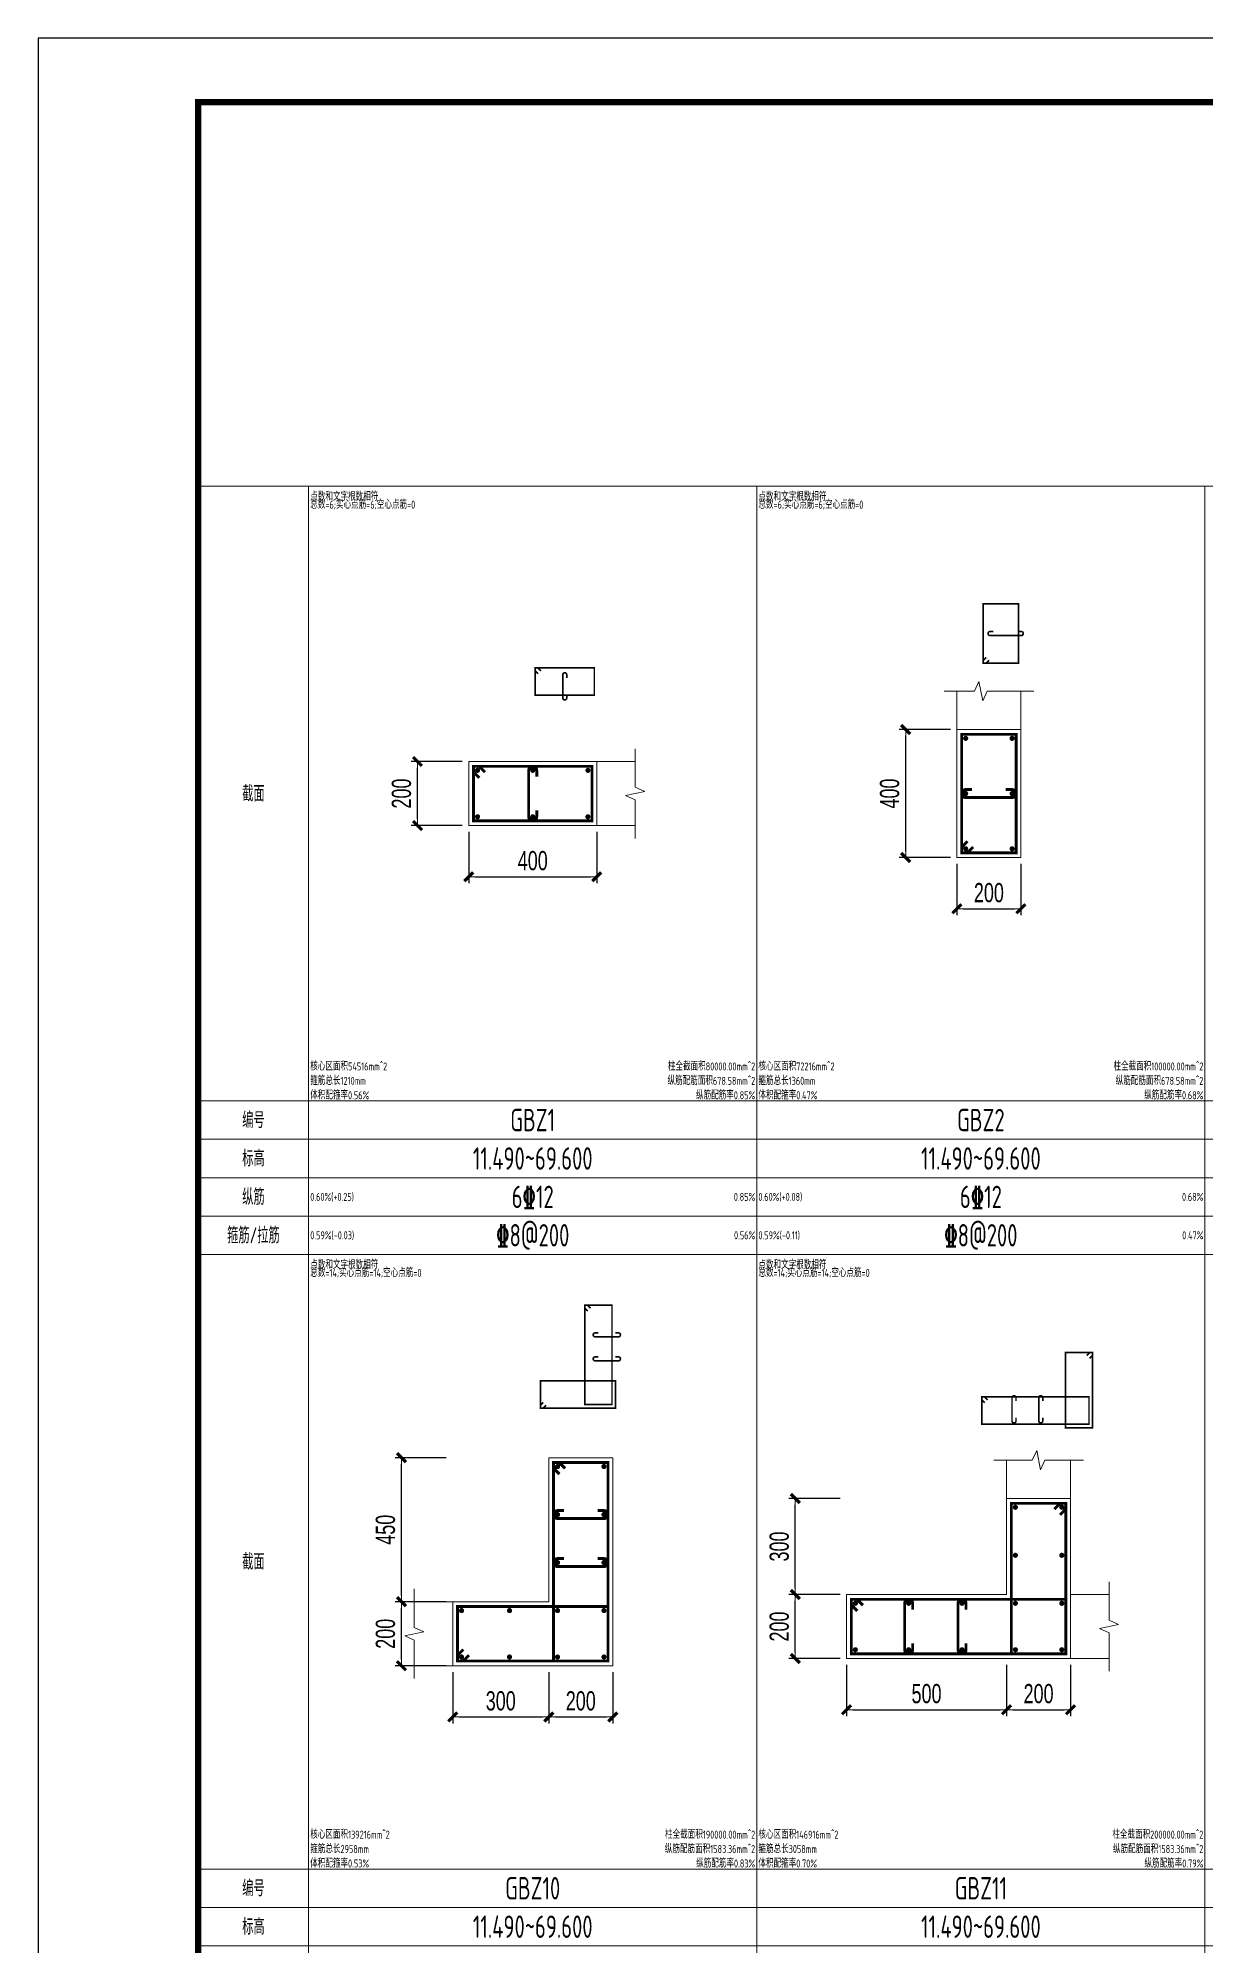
# Model space of a CAD drawing. Extents: x -129922 to 1190196, y -520662 to 139923.
# Drawn here: x 369857 to 388096, y -353309 to -323509 of the extents above; entities that cross this region are included whole.
import ezdxf
from ezdxf.enums import TextEntityAlignment as Align

# ---------------------------------------------------------------- set-up
doc = ezdxf.new("R2010")
doc.units = 0
doc.header["$LTSCALE"] = 1000
doc.header["$MEASUREMENT"] = 0
for name, color, linetype, lineweight in [('S-墙柱-REIN', 1, 'Continuous', 20), ('S-墙柱-大样细线', 7, 'Continuous', 20), ('S-墙柱-编号', 4, 'Continuous', 20), ('S-大样-DIM', 3, 'Continuous', 20), ('S-大样-REIN', 1, 'Continuous', 20), ('S-大样-实线', 2, 'Continuous', 20), ('S-通用-TAB', 7, 'Continuous', 20)]:
    doc.layers.add(name, color=color, linetype=linetype, lineweight=lineweight)
doc.layers.add('Y-云图图框', color=7, linetype='Continuous')
doc.layers.add('配箍校核', color=34, linetype='Continuous', plot=False)
doc.styles.add('_YT_Name', font='', dxfattribs={"width": 0.8})
doc.styles.add('_YT_Sign_Text', font='ros.shx', dxfattribs={"width": 0.8, "bigfont": 'hztxt.shx'})
doc.styles.add('BW_Dim', font='Bweng.shx', dxfattribs={"width": 0.7, "bigfont": 'hztxt.shx'})
doc.styles.add('BW_Rein', font='tssdeng.shx', dxfattribs={"width": 0.7, "bigfont": 'hztxt.shx'})
doc.styles.get("Standard").update_dxf_attribs({"font": 'gbenor.shx', "bigfont": 'gbcbig.shx'})
doc.styles.add('TSSD_Rein', font='tssdeng.shx', dxfattribs={"width": 0.7, "bigfont": 'hztxt.shx'})
doc.styles.get('_YT_Name').set_extended_font_data('SimHei')
doc.dimstyles.new('Cyz_20_100', dxfattribs={"dimtxt": 300, "dimasz": 100, "dimexe": 100, "dimexo": 100, "dimgap": 100, "dimtad": 1, "dimdec": 0, "dimlfac": 0.2, "dimzin": 0, "dimdsep": 46, "dimtxsty": 'BW_Dim', "dimblk": '_bwk', "dimcen": 0, "dimclrt": 7, "dimadec": 0, "dimazin": 0, "dimtfac": 1, "dimtdec": 0, "dimtix": 1, "dimtmove": 2, "dimatfit": 0, "dimfxl": 0, "dimtolj": 1, "dimtzin": 0, "dimarcsym": 0})

# ---------------------------------------------------------------- blocks, each defined once
blk = doc.blocks.new('ECMCTK_A1_横_单行图名--0')
at = {"color": 4}
blk.add_lwpolyline([(0, 0), (841, 0), (841, 594), (0, 594)], close=True, dxfattribs=at)
at = {"const_width": 1}
blk.add_lwpolyline([(25, 10), (831, 10), (831, 584), (25, 584)], close=True, dxfattribs=at)
at = {"color": 80, "flags": 3}
for tag, height, p in [('YTHQINS', 3, (34.31, 585.5)), ('ECMCKEY', 3, (292.07, 288.23)), ('YTTQINS', 5.62, (848.03, 12.81)), ('YTFRAME', 3, (652.76, 5.84)), ('YTBARCODE_T1', 3, (749.78, 5.95))]:
    blk.add_attdef(tag, text='', height=height, dxfattribs=at).set_placement(p, align=Align.MIDDLE_CENTER)
for tag, height, style, width, p in [('证书编号', 4, '_YT_Sign_Text', 0.8, (708.87, 43.81)), ('审查批准号', 4, '_YT_Sign_Text', 0.8, (761.06, 43.81)), ('工程号', 4, '_YT_Sign_Text', 0.5, (804.08, 44.12)), ('设计单位', 6, '_YT_Name', 0.8, (623.75, 38.6)), ('建设单位', 4, '_YT_Sign_Text', 0.8, (734.96, 36.11)), ('阶段', 4, '_YT_Sign_Text', 0.8, (804.08, 35.81)), ('项目号', 4, '_YT_Sign_Text', 0.5, (822.08, 33.72)), ('项目名称', 4, '_YT_Sign_Text', 0.8, (734.96, 28.11)), ('专业', 4, '_YT_Sign_Text', 0.8, (804.08, 27.31)), ('图纸编号', 4, '_YT_Sign_Text', 0.5, (803.93, 19.36)), ('图纸名称', 4.5, '_YT_Name', 0.8, (735.39, 15.06)), ('出图比例', 4.2, '_YT_Sign_Text', 0.8, (681.82, 11.78)), ('日期', 4, '_YT_Sign_Text', 0.5, (803.88, 12.13)), ('版本号', 4, '_YT_Sign_Text', 0.8, (822.08, 13))]:
    blk.add_attdef(tag, text='', height=height, dxfattribs=dict(style=style, width=width)).set_placement(p, align=Align.CENTER)
at = {"style": '_YT_Sign_Text', "width": 0.8, "flags": 3}
for tag, p, height in [('{审定人}', (605.87, 26.45), 6.24), ('{校对人}', (658.35, 26.53), 6.24), ('[审定人]', (590.95, 27.81), 4.1), ('[校对人]', (642.23, 27.82), 4.1), ('[审核人]', (591.01, 19.76), 4.1), ('{审核人}', (606.98, 18.44), 6.24), ('[设计人]', (642.47, 20.21), 4.1), ('{设计人}', (658.48, 18.54), 6.24), ('[项目负责人]', (590.78, 12.01), 4.1), ('{项目负责人}', (608.28, 10.72), 6.24), ('[专业负责人]', (642.74, 11.77), 4.1), ('{专业负责人}', (658.58, 10.36), 6.24)]:
    blk.add_attdef(tag, p, '', height=height, dxfattribs=at)
at = {"color": 80, "flags": 3}
for tag, p in [('YTQRCODE', (551.04, 11.91)), ('YTBZSIT', (25, 10)), ('EXT_TK_LEFT', (25, 10))]:
    blk.add_attdef(tag, p, '', height=3, dxfattribs=at)
blk = doc.blocks.new('_bwk')
blk.add_line((-1, 0), (0, 0))
at = {"const_width": 0.5}
blk.add_lwpolyline([(-0.7, -0.7), (0.7, 0.7)], dxfattribs=at)
blk = doc.blocks.new('*D1566')
at = {"layer": 'Defpoints', "color": 0, "transparency": 16777216}
for p in [(384983, -348821), (385983, -348821), (385983, -349621)]:
    blk.add_point(p, dxfattribs=at)
at = {"layer": 'S-大样-DIM', "color": 0, "lineweight": -2, "transparency": 16777216}
for p, q in [((384983, -348921), (384983, -349721)), ((385983, -348921), (385983, -349721)), ((385083, -349621), (385883, -349621))]:
    blk.add_line(p, q, dxfattribs=at)
at = {"layer": 'S-大样-DIM', "color": 0, "lineweight": -2, "transparency": 16777216, "xscale": 100, "yscale": 100, "zscale": 100, "rotation": 180}
blk.add_blockref('_bwk', (384983, -349621), dxfattribs=at)
at = {"layer": 'S-大样-DIM', "color": 0, "lineweight": -2, "transparency": 16777216, "xscale": 100, "yscale": 100, "zscale": 100}
blk.add_blockref('_bwk', (385983, -349621), dxfattribs=at)
at = {"layer": 'S-大样-DIM', "color": 7, "transparency": 16777216, "insert": (385483, -349371), "char_height": 300, "attachment_point": 5, "style": 'BW_Dim'}
blk.add_mtext('\\A1;200', dxfattribs=at)
blk = doc.blocks.new('*D1567')
at = {"layer": 'Defpoints', "color": 0, "transparency": 16777216}
for p in [(382483, -348821), (384983, -348821), (384983, -349621)]:
    blk.add_point(p, dxfattribs=at)
at = {"layer": 'S-大样-DIM', "color": 0, "lineweight": -2, "transparency": 16777216}
for p, q in [((382483, -348921), (382483, -349721)), ((384983, -348921), (384983, -349721)), ((382583, -349621), (384883, -349621))]:
    blk.add_line(p, q, dxfattribs=at)
at = {"layer": 'S-大样-DIM', "color": 0, "lineweight": -2, "transparency": 16777216, "xscale": 100, "yscale": 100, "zscale": 100, "rotation": 180}
blk.add_blockref('_bwk', (382483, -349621), dxfattribs=at)
at = {"layer": 'S-大样-DIM', "color": 0, "lineweight": -2, "transparency": 16777216, "xscale": 100, "yscale": 100, "zscale": 100}
blk.add_blockref('_bwk', (384983, -349621), dxfattribs=at)
at = {"layer": 'S-大样-DIM', "color": 7, "transparency": 16777216, "insert": (383733, -349371), "char_height": 300, "attachment_point": 5, "style": 'BW_Dim'}
blk.add_mtext('\\A1;500', dxfattribs=at)
blk = doc.blocks.new('*D1568')
at = {"layer": 'Defpoints', "color": 0, "transparency": 16777216}
for p in [(381683, -346321), (382483, -346321), (382483, -347821)]:
    blk.add_point(p, dxfattribs=at)
at = {"layer": 'S-大样-DIM', "color": 0, "lineweight": -2, "transparency": 16777216}
for p, q in [((382383, -346321), (381583, -346321)), ((381683, -347721), (381683, -346421)), ((382383, -347821), (381583, -347821))]:
    blk.add_line(p, q, dxfattribs=at)
at = {"layer": 'S-大样-DIM', "color": 0, "lineweight": -2, "transparency": 16777216, "xscale": 100, "yscale": 100, "zscale": 100}
for p, rotation in [((381683, -346321), 90), ((381683, -347821), 270)]:
    blk.add_blockref('_bwk', p, dxfattribs=dict(at, rotation=rotation))
at = {"layer": 'S-大样-DIM', "color": 7, "transparency": 16777216, "insert": (381433, -347071), "char_height": 300, "attachment_point": 5, "rotation": 90, "style": 'BW_Dim'}
blk.add_mtext('\\A1;300', dxfattribs=at)
blk = doc.blocks.new('*D1569')
at = {"layer": 'Defpoints', "color": 0, "transparency": 16777216}
for p in [(381683, -347821), (382483, -347821), (382483, -348821)]:
    blk.add_point(p, dxfattribs=at)
at = {"layer": 'S-大样-DIM', "color": 0, "lineweight": -2, "transparency": 16777216}
for p, q in [((382383, -347821), (381583, -347821)), ((381683, -348721), (381683, -347921)), ((382383, -348821), (381583, -348821))]:
    blk.add_line(p, q, dxfattribs=at)
at = {"layer": 'S-大样-DIM', "color": 0, "lineweight": -2, "transparency": 16777216, "xscale": 100, "yscale": 100, "zscale": 100}
for p, rotation in [((381683, -347821), 90), ((381683, -348821), 270)]:
    blk.add_blockref('_bwk', p, dxfattribs=dict(at, rotation=rotation))
at = {"layer": 'S-大样-DIM', "color": 7, "transparency": 16777216, "insert": (381433, -348321), "char_height": 300, "attachment_point": 5, "rotation": 90, "style": 'BW_Dim'}
blk.add_mtext('\\A1;200', dxfattribs=at)
blk = doc.blocks.new('*D1574')
at = {"layer": 'Defpoints', "color": 0, "transparency": 16777216}
for p in [(376582, -335809), (378582, -335809), (378582, -336609)]:
    blk.add_point(p, dxfattribs=at)
at = {"layer": 'S-大样-DIM', "color": 0, "lineweight": -2, "transparency": 16777216}
for p, q in [((376582, -335909), (376582, -336709)), ((378582, -335909), (378582, -336709)), ((376682, -336609), (378482, -336609))]:
    blk.add_line(p, q, dxfattribs=at)
at = {"layer": 'S-大样-DIM', "color": 0, "lineweight": -2, "transparency": 16777216, "xscale": 100, "yscale": 100, "zscale": 100, "rotation": 180}
blk.add_blockref('_bwk', (376582, -336609), dxfattribs=at)
at = {"layer": 'S-大样-DIM', "color": 0, "lineweight": -2, "transparency": 16777216, "xscale": 100, "yscale": 100, "zscale": 100}
blk.add_blockref('_bwk', (378582, -336609), dxfattribs=at)
at = {"layer": 'S-大样-DIM', "color": 7, "transparency": 16777216, "insert": (377582, -336359), "char_height": 300, "attachment_point": 5, "style": 'BW_Dim'}
blk.add_mtext('\\A1;400', dxfattribs=at)
blk = doc.blocks.new('*D1575')
at = {"layer": 'Defpoints', "color": 0, "transparency": 16777216}
for p in [(375782, -334809), (376582, -334809), (376582, -335809)]:
    blk.add_point(p, dxfattribs=at)
at = {"layer": 'S-大样-DIM', "color": 0, "lineweight": -2, "transparency": 16777216}
for p, q in [((376482, -334809), (375682, -334809)), ((375782, -335709), (375782, -334909)), ((376482, -335809), (375682, -335809))]:
    blk.add_line(p, q, dxfattribs=at)
at = {"layer": 'S-大样-DIM', "color": 0, "lineweight": -2, "transparency": 16777216, "xscale": 100, "yscale": 100, "zscale": 100}
for p, rotation in [((375782, -334809), 90), ((375782, -335809), 270)]:
    blk.add_blockref('_bwk', p, dxfattribs=dict(at, rotation=rotation))
at = {"layer": 'S-大样-DIM', "color": 7, "transparency": 16777216, "insert": (375532, -335309), "char_height": 300, "attachment_point": 5, "rotation": 90, "style": 'BW_Dim'}
blk.add_mtext('\\A1;200', dxfattribs=at)
blk = doc.blocks.new('*D1576')
at = {"layer": 'Defpoints', "color": 0, "transparency": 16777216}
for p in [(384207, -336309), (385207, -336309), (385207, -337109)]:
    blk.add_point(p, dxfattribs=at)
at = {"layer": 'S-大样-DIM', "color": 0, "lineweight": -2, "transparency": 16777216}
for p, q in [((384207, -336409), (384207, -337209)), ((385207, -336409), (385207, -337209)), ((384307, -337109), (385107, -337109))]:
    blk.add_line(p, q, dxfattribs=at)
at = {"layer": 'S-大样-DIM', "color": 0, "lineweight": -2, "transparency": 16777216, "xscale": 100, "yscale": 100, "zscale": 100, "rotation": 180}
blk.add_blockref('_bwk', (384207, -337109), dxfattribs=at)
at = {"layer": 'S-大样-DIM', "color": 0, "lineweight": -2, "transparency": 16777216, "xscale": 100, "yscale": 100, "zscale": 100}
blk.add_blockref('_bwk', (385207, -337109), dxfattribs=at)
at = {"layer": 'S-大样-DIM', "color": 7, "transparency": 16777216, "insert": (384707, -336859), "char_height": 300, "attachment_point": 5, "style": 'BW_Dim'}
blk.add_mtext('\\A1;200', dxfattribs=at)
blk = doc.blocks.new('*D1577')
at = {"layer": 'Defpoints', "color": 0, "transparency": 16777216}
for p in [(383407, -334309), (384207, -334309), (384207, -336309)]:
    blk.add_point(p, dxfattribs=at)
at = {"layer": 'S-大样-DIM', "color": 0, "lineweight": -2, "transparency": 16777216}
for p, q in [((384107, -334309), (383307, -334309)), ((383407, -336209), (383407, -334409)), ((384107, -336309), (383307, -336309))]:
    blk.add_line(p, q, dxfattribs=at)
at = {"layer": 'S-大样-DIM', "color": 0, "lineweight": -2, "transparency": 16777216, "xscale": 100, "yscale": 100, "zscale": 100}
for p, rotation in [((383407, -334309), 90), ((383407, -336309), 270)]:
    blk.add_blockref('_bwk', p, dxfattribs=dict(at, rotation=rotation))
at = {"layer": 'S-大样-DIM', "color": 7, "transparency": 16777216, "insert": (383157, -335309), "char_height": 300, "attachment_point": 5, "rotation": 90, "style": 'BW_Dim'}
blk.add_mtext('\\A1;400', dxfattribs=at)
blk = doc.blocks.new('*D1590')
at = {"layer": 'Defpoints', "color": 0, "transparency": 16777216}
for p in [(377832, -348934), (378832, -348934), (378832, -349734)]:
    blk.add_point(p, dxfattribs=at)
at = {"layer": 'S-大样-DIM', "color": 0, "lineweight": -2, "transparency": 16777216}
for p, q in [((377832, -349034), (377832, -349834)), ((378832, -349034), (378832, -349834)), ((377932, -349734), (378732, -349734))]:
    blk.add_line(p, q, dxfattribs=at)
at = {"layer": 'S-大样-DIM', "color": 0, "lineweight": -2, "transparency": 16777216, "xscale": 100, "yscale": 100, "zscale": 100, "rotation": 180}
blk.add_blockref('_bwk', (377832, -349734), dxfattribs=at)
at = {"layer": 'S-大样-DIM', "color": 0, "lineweight": -2, "transparency": 16777216, "xscale": 100, "yscale": 100, "zscale": 100}
blk.add_blockref('_bwk', (378832, -349734), dxfattribs=at)
at = {"layer": 'S-大样-DIM', "color": 7, "transparency": 16777216, "insert": (378332, -349484), "char_height": 300, "attachment_point": 5, "style": 'BW_Dim'}
blk.add_mtext('\\A1;200', dxfattribs=at)
blk = doc.blocks.new('*D1591')
at = {"layer": 'Defpoints', "color": 0, "transparency": 16777216}
for p in [(376332, -348934), (377832, -348934), (377832, -349734)]:
    blk.add_point(p, dxfattribs=at)
at = {"layer": 'S-大样-DIM', "color": 0, "lineweight": -2, "transparency": 16777216}
for p, q in [((376332, -349034), (376332, -349834)), ((377832, -349034), (377832, -349834)), ((376432, -349734), (377732, -349734))]:
    blk.add_line(p, q, dxfattribs=at)
at = {"layer": 'S-大样-DIM', "color": 0, "lineweight": -2, "transparency": 16777216, "xscale": 100, "yscale": 100, "zscale": 100, "rotation": 180}
blk.add_blockref('_bwk', (376332, -349734), dxfattribs=at)
at = {"layer": 'S-大样-DIM', "color": 0, "lineweight": -2, "transparency": 16777216, "xscale": 100, "yscale": 100, "zscale": 100}
blk.add_blockref('_bwk', (377832, -349734), dxfattribs=at)
at = {"layer": 'S-大样-DIM', "color": 7, "transparency": 16777216, "insert": (377082, -349484), "char_height": 300, "attachment_point": 5, "style": 'BW_Dim'}
blk.add_mtext('\\A1;300', dxfattribs=at)
blk = doc.blocks.new('*D1592')
at = {"layer": 'Defpoints', "color": 0, "transparency": 16777216}
for p in [(375532, -345684), (376332, -345684), (376332, -347934)]:
    blk.add_point(p, dxfattribs=at)
at = {"layer": 'S-大样-DIM', "color": 0, "lineweight": -2, "transparency": 16777216}
for p, q in [((376232, -345684), (375432, -345684)), ((375532, -347834), (375532, -345784)), ((376232, -347934), (375432, -347934))]:
    blk.add_line(p, q, dxfattribs=at)
at = {"layer": 'S-大样-DIM', "color": 0, "lineweight": -2, "transparency": 16777216, "xscale": 100, "yscale": 100, "zscale": 100}
for p, rotation in [((375532, -345684), 90), ((375532, -347934), 270)]:
    blk.add_blockref('_bwk', p, dxfattribs=dict(at, rotation=rotation))
at = {"layer": 'S-大样-DIM', "color": 7, "transparency": 16777216, "insert": (375282, -346809), "char_height": 300, "attachment_point": 5, "rotation": 90, "style": 'BW_Dim'}
blk.add_mtext('\\A1;450', dxfattribs=at)
blk = doc.blocks.new('*D1593')
at = {"layer": 'Defpoints', "color": 0, "transparency": 16777216}
for p in [(375532, -347934), (376332, -347934), (376332, -348934)]:
    blk.add_point(p, dxfattribs=at)
at = {"layer": 'S-大样-DIM', "color": 0, "lineweight": -2, "transparency": 16777216}
for p, q in [((376232, -347934), (375432, -347934)), ((375532, -348834), (375532, -348034)), ((376232, -348934), (375432, -348934))]:
    blk.add_line(p, q, dxfattribs=at)
at = {"layer": 'S-大样-DIM', "color": 0, "lineweight": -2, "transparency": 16777216, "xscale": 100, "yscale": 100, "zscale": 100}
for p, rotation in [((375532, -347934), 90), ((375532, -348934), 270)]:
    blk.add_blockref('_bwk', p, dxfattribs=dict(at, rotation=rotation))
at = {"layer": 'S-大样-DIM', "color": 7, "transparency": 16777216, "insert": (375282, -348434), "char_height": 300, "attachment_point": 5, "rotation": 90, "style": 'BW_Dim'}
blk.add_mtext('\\A1;200', dxfattribs=at)

msp = doc.modelspace()

# ---------------------------------------------------------------- linework, layer by layer
at = {"layer": 'S-墙柱-REIN', "const_width": 40}
for points in [[(384324.2, -334447, 1), (384364.2, -334447, 1)], [(385049.2, -334447, 1), (385089.2, -334447, 1)], [(376699.2, -334947, 1), (376739.2, -334947, 1)], [(377561.7, -334947, 1), (377601.7, -334947, 1)], [(378424.2, -334947, 1), (378464.2, -334947, 1)], [(384324.2, -335309.5, 1), (384364.2, -335309.5, 1)], [(385049.2, -335309.5, 1), (385089.2, -335309.5, 1)], [(376699.2, -335672, 1), (376739.2, -335672, 1)], [(377561.7, -335672, 1), (377601.7, -335672, 1)], [(378424.2, -335672, 1), (378464.2, -335672, 1)], [(384324.2, -336172, 1), (384364.2, -336172, 1)], [(385049.2, -336172, 1), (385089.2, -336172, 1)], [(377949.2, -345822, 1), (377989.2, -345822, 1)], [(378674.2, -345822, 1), (378714.2, -345822, 1)], [(377949.2, -346572, 1), (377989.2, -346572, 1)], [(378674.2, -346572, 1), (378714.2, -346572, 1)], [(385100.7, -346458.3, 1), (385140.7, -346458.3, 1)], [(385825.7, -346458.3, 1), (385865.7, -346458.3, 1)], [(377949.2, -347322, 1), (377989.2, -347322, 1)], [(378674.2, -347322, 1), (378714.2, -347322, 1)], [(385100.7, -347208.3, 1), (385140.7, -347208.3, 1)], [(385825.7, -347208.3, 1), (385865.7, -347208.3, 1)], [(376449.2, -348072, 1), (376489.2, -348072, 1)], [(377199.2, -348072, 1), (377239.2, -348072, 1)], [(377949.2, -348072, 1), (377989.2, -348072, 1)], [(378674.2, -348072, 1), (378714.2, -348072, 1)], [(382600.7, -347958.3, 1), (382640.7, -347958.3, 1)], [(383434, -347958.3, 1), (383474, -347958.3, 1)], [(384267.3, -347958.3, 1), (384307.3, -347958.3, 1)], [(385100.7, -347958.3, 1), (385140.7, -347958.3, 1)], [(385825.7, -347958.3, 1), (385865.7, -347958.3, 1)], [(382600.7, -348683.3, 1), (382640.7, -348683.3, 1)], [(383434, -348683.3, 1), (383474, -348683.3, 1)], [(384267.3, -348683.3, 1), (384307.3, -348683.3, 1)], [(385100.7, -348683.3, 1), (385140.7, -348683.3, 1)], [(385825.7, -348683.3, 1), (385865.7, -348683.3, 1)], [(376449.2, -348797, 1), (376489.2, -348797, 1)], [(377199.2, -348797, 1), (377239.2, -348797, 1)], [(377949.2, -348797, 1), (377989.2, -348797, 1)], [(378674.2, -348797, 1), (378714.2, -348797, 1)]]:
    msp.add_lwpolyline(points, format="xyb", close=True, dxfattribs=at)
at = {"layer": 'S-墙柱-大样细线'}
for points in [[(384206.7, -334309.5), (384206.7, -336309.5), (385206.7, -336309.5), (385206.7, -334309.5)], [(378581.7, -334809.5), (376581.7, -334809.5), (376581.7, -335809.5), (378581.7, -335809.5)], [(377831.7, -347934.5), (377831.7, -345684.5), (378831.7, -345684.5), (378831.7, -348934.5), (376331.7, -348934.5), (376331.7, -347934.5)], [(384983.2, -347820.8), (382483.2, -347820.8), (382483.2, -348820.8), (385983.2, -348820.8), (385983.2, -346320.8), (384983.2, -346320.8)]]:
    msp.add_lwpolyline(points, close=True, dxfattribs=at)
at = {"layer": 'S-大样-REIN', "color": 1}
for points, const_width in [([(384709.4, -333226), (384663.4, -333272), (384619.2, -333272), (384619.2, -332347), (385169.2, -332347), (385169.2, -333272), (384619.2, -333272), (384619.2, -333227.8), (384665.2, -333181.8)], 25), ([(377665.2, -333437.1), (377619.2, -333391.2), (377619.2, -333347), (378544.2, -333347), (378544.2, -333772), (377619.2, -333772), (377619.2, -333347), (377663.4, -333347), (377709.4, -333392.9)], 25), ([(384462, -336142.6), (384370.1, -336234.5), (384281.7, -336234.5), (384281.7, -334384.5), (385131.7, -334384.5), (385131.7, -336234.5), (384281.7, -336234.5), (384281.7, -336146.1), (384373.7, -336054.2)], 45), ([(376748.7, -335064.8), (376656.7, -334972.9), (376656.7, -334884.5), (378506.7, -334884.5), (378506.7, -335734.5), (376656.7, -335734.5), (376656.7, -334884.5), (376745.1, -334884.5), (376837, -334976.4)], 45), ([(378485.3, -343348.7), (378439.3, -343302.7), (378395.1, -343302.7), (378395.1, -344852.7), (378820.1, -344852.7), (378820.1, -343302.7), (378395.1, -343302.7), (378395.1, -343346.9), (378441.1, -343392.9)], 25), ([(386236.4, -344087.2), (386282.4, -344041.2), (386326.6, -344041.2), (386326.6, -345216.2), (385901.6, -345216.2), (385901.6, -344041.2), (386326.6, -344041.2), (386326.6, -344085.4), (386280.6, -344131.4)], 25), ([(377747.3, -344818.8), (377701.4, -344864.8), (377701.4, -344908.9), (378876.4, -344908.9), (378876.4, -344483.9), (377701.4, -344483.9), (377701.4, -344908.9), (377745.6, -344908.9), (377791.5, -344863)], 25), ([(384641.3, -344825.1), (384595.3, -344779.2), (384595.3, -344735), (386270.3, -344735), (386270.3, -345160), (384595.3, -345160), (384595.3, -344735), (384639.5, -344735), (384685.5, -344780.9)], 25), ([(378087, -345851.4), (377995.1, -345759.5), (377906.7, -345759.5), (377906.7, -348859.5), (378756.7, -348859.5), (378756.7, -345759.5), (377906.7, -345759.5), (377906.7, -345847.9), (377998.7, -345939.8)], 45), ([(385727.8, -346487.7), (385819.8, -346395.8), (385908.2, -346395.8), (385908.2, -348745.8), (385058.2, -348745.8), (385058.2, -346395.8), (385908.2, -346395.8), (385908.2, -346484.2), (385816.2, -346576.1)], 45), ([(376498.7, -348679.2), (376406.7, -348771.1), (376406.7, -348859.5), (378756.7, -348859.5), (378756.7, -348009.5), (376406.7, -348009.5), (376406.7, -348859.5), (376495.1, -348859.5), (376587, -348767.6)], 45), ([(382650.1, -348076.1), (382558.2, -347984.2), (382558.2, -347895.8), (385908.2, -347895.8), (385908.2, -348745.8), (382558.2, -348745.8), (382558.2, -347895.8), (382646.5, -347895.8), (382738.5, -347987.7)], 45)]:
    msp.add_lwpolyline(points, dxfattribs=dict(at, const_width=const_width))
at = {"layer": 'S-大样-REIN'}
for points, const_width in [([(385163, -332778.2), (385213, -332778.2, -1), (385213, -332840.7), (384725.5, -332840.7, -1), (384725.5, -332778.2), (384775.5, -332778.2)], 25), ([(378113, -333765.7), (378113, -333815.7, -1), (378050.5, -333815.7), (378050.5, -333453.2, -1), (378113, -333453.2), (378113, -333503.2)], 25), ([(377644.2, -335572), (377644.2, -335672, -1), (377519.2, -335672), (377519.2, -334947, -1), (377644.2, -334947), (377644.2, -335047)], 45), ([(384969.2, -335247), (385069.2, -335247, -1), (385069.2, -335372), (384344.2, -335372, -1), (384344.2, -335247), (384444.2, -335247)], 45), ([(378870.1, -343733.9), (378920.1, -343733.9, -1), (378920.1, -343796.4), (378557.6, -343796.4, -1), (378557.6, -343733.9), (378607.6, -343733.9)], 25), ([(378870.1, -344108.9), (378920.1, -344108.9, -1), (378920.1, -344171.4), (378557.6, -344171.4, -1), (378557.6, -344108.9), (378607.6, -344108.9)], 25), ([(385130.7, -345060), (385130.7, -345110, -1), (385068.2, -345110), (385068.2, -344747.5, -1), (385130.7, -344747.5), (385130.7, -344797.5)], 25), ([(385547.4, -345060), (385547.4, -345110, -1), (385484.9, -345110), (385484.9, -344747.5, -1), (385547.4, -344747.5), (385547.4, -344797.5)], 25), ([(378594.2, -346509.5), (378694.2, -346509.5, -1), (378694.2, -346634.5), (377969.2, -346634.5, -1), (377969.2, -346509.5), (378069.2, -346509.5)], 45), ([(378594.2, -347259.5), (378694.2, -347259.5, -1), (378694.2, -347384.5), (377969.2, -347384.5, -1), (377969.2, -347259.5), (378069.2, -347259.5)], 45), ([(383516.5, -348583.3), (383516.5, -348683.3, -1), (383391.5, -348683.3), (383391.5, -347958.3, -1), (383516.5, -347958.3), (383516.5, -348058.3)], 45), ([(384349.8, -348583.3), (384349.8, -348683.3, -1), (384224.8, -348683.3), (384224.8, -347958.3, -1), (384349.8, -347958.3), (384349.8, -348058.3)], 45)]:
    msp.add_lwpolyline(points, format="xyb", dxfattribs=dict(at, const_width=const_width))
at = {"layer": 'S-大样-实线'}
for points in [[(384006.7, -333709.5), (384481.7, -333709.5), (384551.7, -333559.5), (384611.7, -333859.5), (384681.7, -333709.5), (385406.7, -333709.5)], [(384206.7, -334309.5), (384206.7, -333709.5)], [(385206.7, -334309.5), (385206.7, -333709.5)], [(379181.7, -336009.5), (379181.7, -335409.5), (379031.7, -335339.5), (379331.7, -335279.5), (379181.7, -335209.5), (379181.7, -334609.5)], [(378581.7, -334809.5), (379181.7, -334809.5)], [(378581.7, -335809.5), (379181.7, -335809.5)], [(384783.2, -345720.8), (385383.2, -345720.8), (385453.2, -345570.8), (385513.2, -345870.8), (385583.2, -345720.8), (386183.2, -345720.8)], [(384983.2, -346320.8), (384983.2, -345720.8)], [(385983.2, -346320.8), (385983.2, -345720.8)], [(375731.7, -349134.5), (375731.7, -348534.5), (375581.7, -348464.5), (375881.7, -348404.5), (375731.7, -348334.5), (375731.7, -347734.5)], [(386583.2, -347620.8), (386583.2, -348220.8), (386733.2, -348290.8), (386433.2, -348350.8), (386583.2, -348420.8), (386583.2, -349020.8)], [(376331.7, -347934.5), (375731.7, -347934.5)], [(385983.2, -347820.8), (386583.2, -347820.8)], [(376331.7, -348934.5), (375731.7, -348934.5)], [(385983.2, -348820.8), (386583.2, -348820.8)]]:
    msp.add_lwpolyline(points, dxfattribs=at)
at = {"layer": 'S-通用-TAB'}
for points in [[(372356.7, -342509.5), (372356.7, -330509.5), (374081.7, -330509.5), (374081.7, -342509.5), (372356.7, -342509.5), (372356.7, -341909.5), (374081.7, -341909.5), (374081.7, -341309.5), (372356.7, -341309.5), (372356.7, -340709.5), (374081.7, -340709.5), (374081.7, -340109.5), (372356.7, -340109.5), (372356.7, -342509.5)], [(374081.7, -342509.5), (374081.7, -330509.5), (381081.7, -330509.5), (381081.7, -342509.5), (374081.7, -342509.5), (374081.7, -340109.5), (381081.7, -340109.5), (381081.7, -340709.5), (374081.7, -340709.5), (374081.7, -341309.5), (381081.7, -341309.5), (381081.7, -341909.5), (374081.7, -341909.5), (374081.7, -342509.5)], [(381081.7, -342509.5), (381081.7, -330509.5), (388081.7, -330509.5), (388081.7, -342509.5), (381081.7, -342509.5), (381081.7, -340109.5), (388081.7, -340109.5), (388081.7, -340709.5), (381081.7, -340709.5), (381081.7, -341309.5), (388081.7, -341309.5), (388081.7, -341909.5), (381081.7, -341909.5), (381081.7, -342509.5)], [(388081.7, -342509.5), (388081.7, -330509.5), (395081.7, -330509.5), (395081.7, -342509.5), (388081.7, -342509.5), (388081.7, -340109.5), (395081.7, -340109.5), (395081.7, -340709.5), (388081.7, -340709.5), (388081.7, -341309.5), (395081.7, -341309.5), (395081.7, -341909.5), (388081.7, -341909.5), (388081.7, -342509.5)], [(372356.7, -354509.5), (372356.7, -342509.5), (374081.7, -342509.5), (374081.7, -354509.5), (372356.7, -354509.5), (372356.7, -353909.5), (374081.7, -353909.5), (374081.7, -353309.5), (372356.7, -353309.5), (372356.7, -352709.5), (374081.7, -352709.5), (374081.7, -352109.5), (372356.7, -352109.5), (372356.7, -354509.5)], [(374081.7, -354509.5), (374081.7, -342509.5), (381081.7, -342509.5), (381081.7, -354509.5), (374081.7, -354509.5), (374081.7, -352109.5), (381081.7, -352109.5), (381081.7, -352709.5), (374081.7, -352709.5), (374081.7, -353309.5), (381081.7, -353309.5), (381081.7, -353909.5), (374081.7, -353909.5), (374081.7, -354509.5)], [(381081.7, -354509.5), (381081.7, -342509.5), (388081.7, -342509.5), (388081.7, -354509.5), (381081.7, -354509.5), (381081.7, -352109.5), (388081.7, -352109.5), (388081.7, -352709.5), (381081.7, -352709.5), (381081.7, -353309.5), (388081.7, -353309.5), (388081.7, -353909.5), (381081.7, -353909.5), (381081.7, -354509.5)], [(388081.7, -354509.5), (388081.7, -342509.5), (395081.7, -342509.5), (395081.7, -354509.5), (388081.7, -354509.5), (388081.7, -352109.5), (395081.7, -352109.5), (395081.7, -352709.5), (388081.7, -352709.5), (388081.7, -353309.5), (395081.7, -353309.5), (395081.7, -353909.5), (388081.7, -353909.5), (388081.7, -354509.5)]]:
    msp.add_lwpolyline(points, dxfattribs=at)

# ---------------------------------------------------------------- block references
at = {"layer": 'Y-云图图框', "xscale": 100, "yscale": 100, "zscale": 100}
msp.add_blockref('ECMCTK_A1_横_单行图名--0', (369856.7, -382909.5), dxfattribs=at)

# ---------------------------------------------------------------- texts
at = {"layer": 'S-墙柱-编号', "width": 0.7}
for s, style, p in [('GBZ1', 'TSSD_Rein', (377581.7, -340409.5)), ('GBZ2', 'TSSD_Rein', (384581.7, -340409.5)), ('11.490~69.600', 'TSSD_Rein', (377581.7, -341009.5)), ('11.490~69.600', 'TSSD_Rein', (384581.7, -341009.5)), ('6\x8412', 'BW_Rein', (377581.7, -341609.5)), ('6\x8412', 'BW_Rein', (384581.7, -341609.5)), ('\x848@200', 'BW_Rein', (377581.7, -342209.5)), ('\x848@200', 'BW_Rein', (384581.7, -342209.5)), ('GBZ10', 'TSSD_Rein', (377581.7, -352409.5)), ('GBZ11', 'TSSD_Rein', (384581.7, -352409.5)), ('11.490~69.600', 'TSSD_Rein', (377581.7, -353009.5)), ('11.490~69.600', 'TSSD_Rein', (384581.7, -353009.5))]:
    msp.add_text(s, height=350, dxfattribs=dict(at, style=style)).set_placement(p, align=Align.MIDDLE_CENTER)
at = {"layer": 'S-通用-TAB', "style": 'BW_Rein', "width": 0.7}
for s, p in [('截面', (373219.2, -335309.5)), ('编号', (373219.2, -340409.5)), ('标高', (373219.2, -341009.5)), ('纵筋', (373219.2, -341609.5)), ('箍筋/拉筋', (373219.2, -342209.5)), ('截面', (373219.2, -347309.5)), ('编号', (373219.2, -352409.5)), ('标高', (373219.2, -353009.5))]:
    msp.add_text(s, height=250, dxfattribs=at).set_placement(p, align=Align.MIDDLE_CENTER)
at = {"layer": '配箍校核', "style": 'BW_Rein', "width": 0.7}
for s, p in [('点数和文字根数相符', (374106.7, -330734.5)), ('总数=6;实心点筋=6;空心点筋=0', (374106.7, -330859.5)), ('点数和文字根数相符', (381106.7, -330734.5)), ('总数=6;实心点筋=6;空心点筋=0', (381106.7, -330859.5)), ('核心区面积54516mm^ 2', (374106.7, -339634.5)), ('核心区面积72216mm^ 2', (381106.7, -339634.5)), ('体积配箍率0.56%', (374106.7, -340084.5)), ('箍筋总长1210mm', (374106.7, -339859.5)), ('体积配箍率0.47%', (381106.7, -340084.5)), ('箍筋总长1360mm', (381106.7, -339859.5)), ('点数和文字根数相符', (374106.7, -342734.5)), ('点数和文字根数相符', (381106.7, -342734.5)), ('总数=14;实心点筋=14;空心点筋=0', (374106.7, -342859.5)), ('总数=14;实心点筋=14;空心点筋=0', (381106.7, -342859.5)), ('核心区面积139216mm^ 2', (374106.7, -351634.5)), ('核心区面积146916mm^ 2', (381106.7, -351634.5)), ('箍筋总长2958mm', (374106.7, -351859.5)), ('箍筋总长3058mm', (381106.7, -351859.5)), ('体积配箍率0.53%', (374106.7, -352084.5)), ('体积配箍率0.70%', (381106.7, -352084.5))]:
    msp.add_text(s, height=125, dxfattribs=at).set_placement(p)
for s, p in [('柱全截面积80000.00mm^ 2', (381056.7, -339634.5)), ('纵筋配筋面积678.58mm^ 2', (381056.7, -339859.5)), ('柱全截面积100000.00mm^ 2', (388056.7, -339634.5)), ('纵筋配筋面积678.58mm^ 2', (388056.7, -339859.5)), ('纵筋配筋率0.85%', (381056.7, -340084.5)), ('纵筋配筋率0.68%', (388056.7, -340084.5)), ('柱全截面积190000.00mm^ 2', (381056.7, -351634.5)), ('柱全截面积200000.00mm^ 2', (388056.7, -351634.5)), ('纵筋配筋面积1583.36mm^ 2', (381056.7, -351859.5)), ('纵筋配筋面积1583.36mm^ 2', (388056.7, -351859.5)), ('纵筋配筋率0.83%', (381056.7, -352084.5)), ('纵筋配筋率0.79%', (388056.7, -352084.5))]:
    msp.add_text(s, height=125, dxfattribs=at).set_placement(p, align=Align.RIGHT)
for s, p in [('0.60%(+0.25)', (374106.7, -341609.5)), ('0.60%(+0.08)', (381106.7, -341609.5))]:
    msp.add_text(s, height=125, dxfattribs=at).set_placement(p, align=Align.MIDDLE_LEFT)
for s, p in [('0.85%', (381056.7, -341609.5)), ('0.68%', (388056.7, -341609.5))]:
    msp.add_text(s, height=125, dxfattribs=at).set_placement(p, align=Align.MIDDLE_RIGHT)
at = {"layer": '配箍校核', "color": 1, "style": 'BW_Rein', "width": 0.7}
for s, p in [('0.59%(-0.03)', (374106.7, -342209.5)), ('0.59%(-0.11)', (381106.7, -342209.5))]:
    msp.add_text(s, height=125, dxfattribs=at).set_placement(p, align=Align.MIDDLE_LEFT)
for s, p in [('0.56%', (381056.7, -342209.5)), ('0.47%', (388056.7, -342209.5))]:
    msp.add_text(s, height=125, dxfattribs=at).set_placement(p, align=Align.MIDDLE_RIGHT)

# ---------------------------------------------------------------- dimensions: what is measured, and where the dimension line sits
at = {"layer": 'S-大样-DIM'}
for base, p1, p2, picture, middle in [((383406.7, -334309.5), (384206.7, -336309.5), (384206.7, -334309.5), '*D1577', (383156.7, -335309.5)), ((375781.7, -334809.5), (376581.7, -335809.5), (376581.7, -334809.5), '*D1575', (375531.7, -335309.5)), ((375531.7, -345684.5), (376331.7, -347934.5), (376331.7, -345684.5), '*D1592', (375281.7, -346809.5)), ((381683.2, -346320.8), (382483.2, -347820.8), (382483.2, -346320.8), '*D1568', (381433.2, -347070.8)), ((381683.2, -347820.8), (382483.2, -348820.8), (382483.2, -347820.8), '*D1569', (381433.2, -348320.8)), ((375531.7, -347934.5), (376331.7, -348934.5), (376331.7, -347934.5), '*D1593', (375281.7, -348434.5))]:
    dim = msp.add_linear_dim(base=base, p1=p1, p2=p2, angle=90, dimstyle='Cyz_20_100', dxfattribs=at)
    dim.commit()
    dim.dimension.update_dxf_attribs({"geometry": picture, "text_midpoint": middle})
for base, p1, p2, picture, middle in [((378581.7, -336609.5), (376581.7, -335809.5), (378581.7, -335809.5), '*D1574', (377581.7, -336359.5)), ((385206.7, -337109.5), (384206.7, -336309.5), (385206.7, -336309.5), '*D1576', (384706.7, -336859.5)), ((377831.7, -349734.5), (376331.7, -348934.5), (377831.7, -348934.5), '*D1591', (377081.7, -349484.5)), ((378831.7, -349734.5), (377831.7, -348934.5), (378831.7, -348934.5), '*D1590', (378331.7, -349484.5)), ((384983.2, -349620.8), (382483.2, -348820.8), (384983.2, -348820.8), '*D1567', (383733.2, -349370.8)), ((385983.2, -349620.8), (384983.2, -348820.8), (385983.2, -348820.8), '*D1566', (385483.2, -349370.8))]:
    dim = msp.add_linear_dim(base=base, p1=p1, p2=p2, dimstyle='Cyz_20_100', dxfattribs=at)
    dim.commit()
    dim.dimension.update_dxf_attribs({"geometry": picture, "text_midpoint": middle})

doc.saveas('drawing.dxf')
